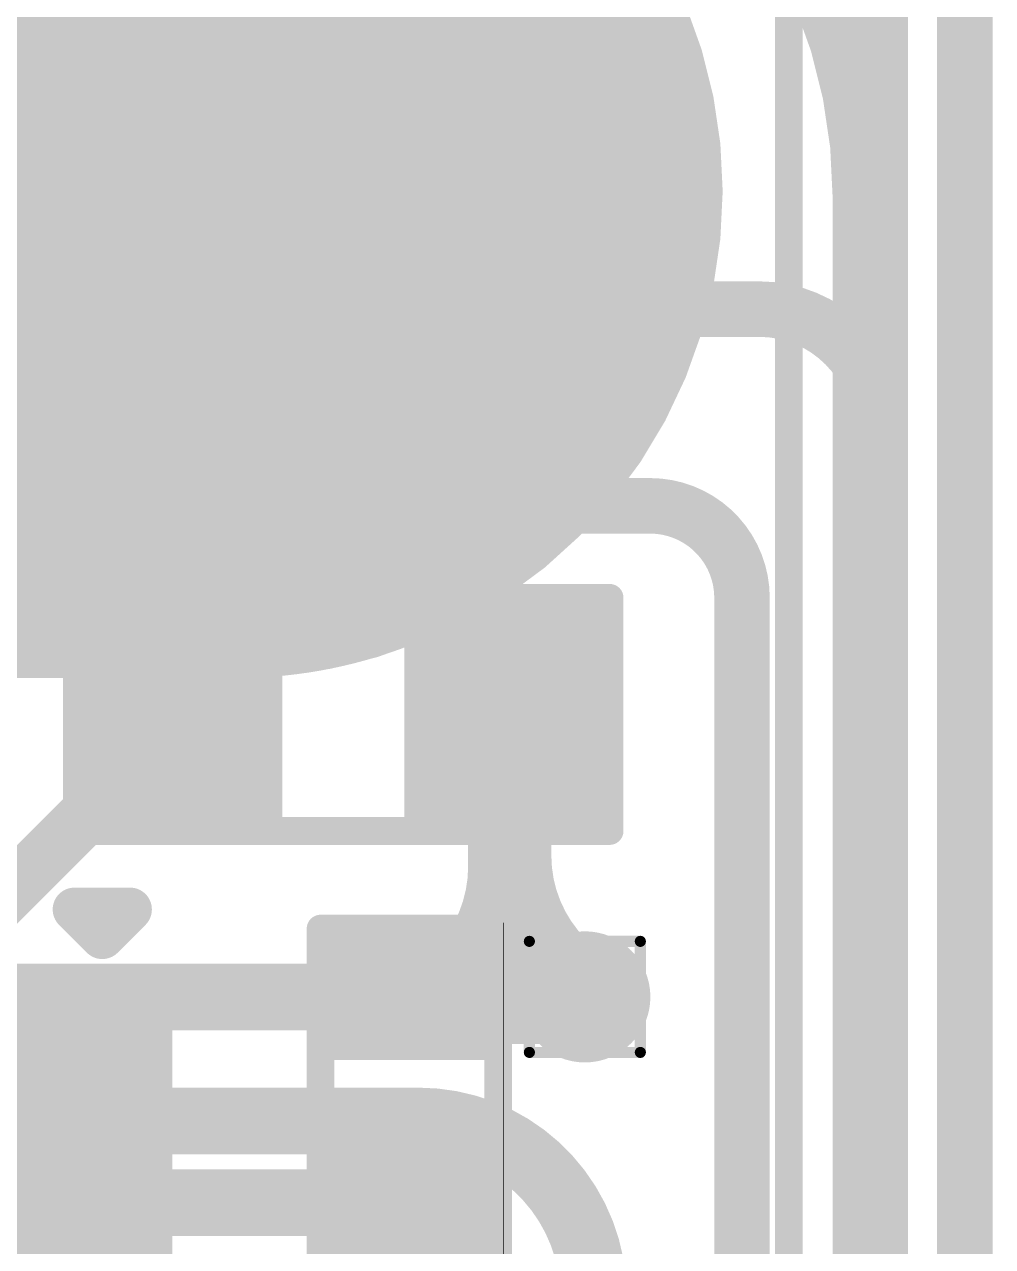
# Model space of a CAD drawing. Header units: inches. Extents: x 3 to 457, y -41 to 239.
# Drawn here: x 112.21 to 116.65, y 8.44 to 14.03 of the extents above; entities that cross this region are included whole.
import ezdxf

# ---------------------------------------------------------------- set-up
doc = ezdxf.new("R2010")
doc.units = ezdxf.units.IN
for name, color, linetype in [('Board Outline', 216, 'Continuous'), ('Bottom Layer', 5, 'Continuous'), ('Bottom Overlay', 54, 'Continuous'), ('Bottom Paste', 16, 'Continuous'), ('Bottom Solder', 6, 'Continuous'), ('Drill Drawing', 1, 'Continuous'), ('Fabrication', 76, 'Continuous'), ('Top Layer', 1, 'Continuous'), ('Top Overlay', 2, 'Continuous'), ('Top Paste', 8, 'Continuous'), ('Top Solder', 216, 'Continuous'), ('Via Holes', 16, 'Continuous')]:
    doc.layers.add(name, color=color, linetype=linetype)

# ---------------------------------------------------------------- blocks, each defined once
blk = doc.blocks.new('TSSOP_14_108')
at = {"layer": 'Top Layer'}
blk.add_hatch(color=1, dxfattribs=at).paths.add_polyline_path([(-3.65, 2.175), (-2.15, 2.175), (-2.15, 1.725), (-3.65, 1.725)])
at = {"layer": 'Top Paste'}
blk.add_hatch(color=8, dxfattribs=at).paths.add_polyline_path([(-3.65, 2.175), (-2.15, 2.175), (-2.15, 1.725), (-3.65, 1.725)])
at = {"layer": 'Top Solder'}
for points in [[(-3.7516, 2.2766), (-2.0484, 2.2766), (-2.0484, 1.6234), (-3.7516, 1.6234)], [(-3.7516, 1.6266), (-2.0484, 1.6266), (-2.0484, 0.9734), (-3.7516, 0.9734)]]:
    blk.add_hatch(color=216, dxfattribs=at).paths.add_polyline_path(points)
at = {"layer": 'Top Overlay'}
for points in [[(-4.0112, 1.8288, 0.2, 0.2, 0), (-4.0112, 2.0828, 0.2, 0.2, 0)], [(-3.8842, 1.9558, 0.2, 0.2, 0), (-4.0112, 2.0828, 0.2, 0.2, 0)], [(-4.0112, 1.8288, 0.2, 0.2, 0), (-3.8842, 1.9558, 0.2, 0.2, 0)]]:
    blk.add_lwpolyline(points, format="xyseb", dxfattribs=at)
for points in [[(-4.0612, 2.0828, 0.1, 0.1, 1), (-3.9612, 2.0828, 0.1, 0.1, 1)], [(-4.0612, 2.0828, 0.1, 0.1, 1), (-3.9612, 2.0828, 0.1, 0.1, 1)], [(-3.9342, 1.9558, 0.1, 0.1, 1), (-3.8342, 1.9558, 0.1, 0.1, 1)], [(-3.9342, 1.9558, 0.1, 0.1, 1), (-3.8342, 1.9558, 0.1, 0.1, 1)], [(-4.0612, 1.8288, 0.1, 0.1, 1), (-3.9612, 1.8288, 0.1, 0.1, 1)], [(-4.0612, 1.8288, 0.1, 0.1, 1), (-3.9612, 1.8288, 0.1, 0.1, 1)]]:
    blk.add_lwpolyline(points, format="xyseb", close=True, dxfattribs=at)
blk = doc.blocks.new('R___0402_180')
at = {"layer": 'Top Layer'}
for points in [[(-0.6985, -0.3175), (-0.6985, 0.3175), (-0.2413, 0.3175), (-0.2413, -0.3175)], [(0.2413, -0.3175), (0.2413, 0.3175), (0.6985, 0.3175), (0.6985, -0.3175)]]:
    blk.add_hatch(color=1, dxfattribs=at).paths.add_polyline_path(points)
at = {"layer": 'Top Paste'}
for points in [[(-0.6985, -0.3175), (-0.6985, 0.3175), (-0.2413, 0.3175), (-0.2413, -0.3175)], [(0.2413, -0.3175), (0.2413, 0.3175), (0.6985, 0.3175), (0.6985, -0.3175)]]:
    blk.add_hatch(color=8, dxfattribs=at).paths.add_polyline_path(points)
at = {"layer": 'Top Solder'}
for points in [[(-0.7535, -0.3725), (-0.7535, 0.3725), (-0.1863, 0.3725), (-0.1863, -0.3725)], [(0.1863, -0.3725), (0.1863, 0.3725), (0.7535, 0.3725), (0.7535, -0.3725)]]:
    blk.add_hatch(color=216, dxfattribs=at).paths.add_polyline_path(points)
at = {"layer": 'Top Overlay'}
for points in [[(-0.7874, 0.4064, 0.127, 0.127, 0), (0.7874, 0.4064, 0.127, 0.127, 0)], [(-0.7874, 0.4064, 0.127, 0.127, 0), (-0.7874, -0.4064, 0.127, 0.127, 0)], [(0.7874, 0.4064, 0.127, 0.127, 0), (0.7874, -0.4064, 0.127, 0.127, 0)], [(-0.7874, -0.4064, 0.127, 0.127, 0), (0.7874, -0.4064, 0.127, 0.127, 0)], [(-0.8128, -0.4318, 0.00323, 0.00323, 0), (0.8128, -0.4318, 0.00323, 0.00323, 0)]]:
    blk.add_lwpolyline(points, format="xyseb", dxfattribs=at)
for points in [[(-0.8191, 0.4064, 0.0635, 0.0635, 1), (-0.7556, 0.4064, 0.0635, 0.0635, 1)], [(-0.8191, 0.4064, 0.0635, 0.0635, 1), (-0.7556, 0.4064, 0.0635, 0.0635, 1)], [(0.7556, 0.4064, 0.0635, 0.0635, 1), (0.8191, 0.4064, 0.0635, 0.0635, 1)], [(0.7556, 0.4064, 0.0635, 0.0635, 1), (0.8191, 0.4064, 0.0635, 0.0635, 1)], [(-0.8191, -0.4064, 0.0635, 0.0635, 1), (-0.7556, -0.4064, 0.0635, 0.0635, 1)], [(-0.8191, -0.4064, 0.0635, 0.0635, 1), (-0.7556, -0.4064, 0.0635, 0.0635, 1)], [(0.7556, -0.4064, 0.0635, 0.0635, 1), (0.8191, -0.4064, 0.0635, 0.0635, 1)], [(0.7556, -0.4064, 0.0635, 0.0635, 1), (0.8191, -0.4064, 0.0635, 0.0635, 1)], [(-0.8136, -0.4318, 0.00161, 0.00161, 1), (-0.812, -0.4318, 0.00161, 0.00161, 1)], [(0.812, -0.4318, 0.00161, 0.00161, 1), (0.8136, -0.4318, 0.00161, 0.00161, 1)]]:
    blk.add_lwpolyline(points, format="xyseb", close=True, dxfattribs=at)
blk = doc.blocks.new('R___0603_186')
at = {"layer": 'Top Layer'}
for points in [[(-0.381, 0.4445), (-0.381, -0.4445), (-1.143, -0.4445), (-1.143, 0.4445)], [(1.143, 0.4445), (1.143, -0.4445), (0.381, -0.4445), (0.381, 0.4445)]]:
    blk.add_hatch(color=1, dxfattribs=at).paths.add_polyline_path(points)
at = {"layer": 'Top Paste'}
for points in [[(-0.381, 0.4445), (-0.381, -0.4445), (-1.143, -0.4445), (-1.143, 0.4445)], [(1.143, 0.4445), (1.143, -0.4445), (0.381, -0.4445), (0.381, 0.4445)]]:
    blk.add_hatch(color=8, dxfattribs=at).paths.add_polyline_path(points)
at = {"layer": 'Top Solder'}
for points in [[(-0.2794, 0.5461), (-0.2794, -0.5461), (-1.2446, -0.5461), (-1.2446, 0.5461)], [(1.2446, 0.5461), (1.2446, -0.5461), (0.2794, -0.5461), (0.2794, 0.5461)]]:
    blk.add_hatch(color=216, dxfattribs=at).paths.add_polyline_path(points)
at = {"layer": 'Top Overlay'}
for points in [[(-1.2192, -0.5334, 0.127, 0.127, 0), (-1.2192, 0.5334, 0.127, 0.127, 0)], [(-1.2192, 0.5334, 0.127, 0.127, 0), (1.2192, 0.5334, 0.127, 0.127, 0)], [(1.2192, -0.5334, 0.127, 0.127, 0), (1.2192, 0.5334, 0.127, 0.127, 0)], [(-1.2192, -0.5334, 0.127, 0.127, 0), (1.2192, -0.5334, 0.127, 0.127, 0)]]:
    blk.add_lwpolyline(points, format="xyseb", dxfattribs=at)
for points in [[(-1.25095, 0.5334, 0.0635, 0.0635, 1), (-1.18745, 0.5334, 0.0635, 0.0635, 1)], [(-1.25095, 0.5334, 0.0635, 0.0635, 1), (-1.18745, 0.5334, 0.0635, 0.0635, 1)], [(1.18745, 0.5334, 0.0635, 0.0635, 1), (1.25095, 0.5334, 0.0635, 0.0635, 1)], [(1.18745, 0.5334, 0.0635, 0.0635, 1), (1.25095, 0.5334, 0.0635, 0.0635, 1)], [(-1.25095, -0.5334, 0.0635, 0.0635, 1), (-1.18745, -0.5334, 0.0635, 0.0635, 1)], [(-1.25095, -0.5334, 0.0635, 0.0635, 1), (-1.18745, -0.5334, 0.0635, 0.0635, 1)], [(1.18745, -0.5334, 0.0635, 0.0635, 1), (1.25095, -0.5334, 0.0635, 0.0635, 1)], [(1.18745, -0.5334, 0.0635, 0.0635, 1), (1.25095, -0.5334, 0.0635, 0.0635, 1)]]:
    blk.add_lwpolyline(points, format="xyseb", close=True, dxfattribs=at)
blk = doc.blocks.new('EMG_ELECTRODE_4_____B_237')
at = {"layer": 'Bottom Layer'}
h = blk.add_hatch(color=5, dxfattribs=at)
edge = h.paths.add_edge_path()
edge.add_arc((-3.15, 10), 2.1, 90, 270)
edge.add_line((-3.15, 7.9), (3.15, 7.9))
edge.add_arc((3.15, 10), 2.1, 270, 450)
edge.add_line((3.15, 12.1), (-3.15, 12.1))
at = {"layer": 'Bottom Paste'}
h = blk.add_hatch(color=16, dxfattribs=at)
edge = h.paths.add_edge_path()
edge.add_arc((-3.15, 10), 2.1, 90, 270)
edge.add_line((-3.15, 7.9), (3.15, 7.9))
edge.add_arc((3.15, 10), 2.1, 270, 450)
edge.add_line((3.15, 12.1), (-3.15, 12.1))
at = {"layer": 'Bottom Solder'}
h = blk.add_hatch(color=6, dxfattribs=at)
edge = h.paths.add_edge_path()
edge.add_arc((-3.15, 10), 2.2016, 90, 270)
edge.add_line((-3.15, 7.7984), (3.15, 7.7984))
edge.add_arc((3.15, 10), 2.2016, 270, 450)
edge.add_line((3.15, 12.2016), (-3.15, 12.2016))
at = {"layer": 'Bottom Overlay'}
blk.add_lwpolyline([(5.6832, -21.0042, 0.127, 0.127, 0), (5.6832, 20.9529, 0.127, 0.127, 0)], format="xyseb", dxfattribs=at)
blk = doc.blocks.new('C___0603_272')
at = {"layer": 'Top Layer'}
for points in [[(-0.381, 0.4445), (-0.381, -0.4445), (-1.143, -0.4445), (-1.143, 0.4445)], [(1.143, 0.4445), (1.143, -0.4445), (0.381, -0.4445), (0.381, 0.4445)]]:
    blk.add_hatch(color=1, dxfattribs=at).paths.add_polyline_path(points)
at = {"layer": 'Top Paste'}
for points in [[(-0.381, 0.4445), (-0.381, -0.4445), (-1.143, -0.4445), (-1.143, 0.4445)], [(1.143, 0.4445), (1.143, -0.4445), (0.381, -0.4445), (0.381, 0.4445)]]:
    blk.add_hatch(color=8, dxfattribs=at).paths.add_polyline_path(points)
at = {"layer": 'Top Solder'}
for points in [[(-0.321, 0.5045), (-0.321, -0.5045), (-1.203, -0.5045), (-1.203, 0.5045)], [(1.203, 0.5045), (1.203, -0.5045), (0.321, -0.5045), (0.321, 0.5045)]]:
    blk.add_hatch(color=216, dxfattribs=at).paths.add_polyline_path(points)
at = {"layer": 'Top Overlay'}
for points in [[(-0.4572, 0.5334, 0.127, 0.127, 0), (-1.2446, 0.5334, 0.127, 0.127, 0)], [(-1.2446, 0.5334, 0.127, 0.127, 0), (-1.2446, -0.5334, 0.127, 0.127, 0)], [(1.2446, 0.5334, 0.127, 0.127, 0), (0.4572, 0.5334, 0.127, 0.127, 0)], [(1.2446, 0.5334, 0.127, 0.127, 0), (1.2446, -0.5334, 0.127, 0.127, 0)], [(-0.4572, -0.5334, 0.127, 0.127, 0), (-1.2446, -0.5334, 0.127, 0.127, 0)], [(1.2446, -0.5334, 0.127, 0.127, 0), (0.4572, -0.5334, 0.127, 0.127, 0)]]:
    blk.add_lwpolyline(points, format="xyseb", dxfattribs=at)
for points in [[(-1.2764, 0.5334, 0.0635, 0.0635, 1), (-1.2128, 0.5334, 0.0635, 0.0635, 1)], [(-1.2764, 0.5334, 0.0635, 0.0635, 1), (-1.2128, 0.5334, 0.0635, 0.0635, 1)], [(-0.4889, 0.5334, 0.0635, 0.0635, 1), (-0.4254, 0.5334, 0.0635, 0.0635, 1)], [(0.4254, 0.5334, 0.0635, 0.0635, 1), (0.4889, 0.5334, 0.0635, 0.0635, 1)], [(1.2128, 0.5334, 0.0635, 0.0635, 1), (1.2764, 0.5334, 0.0635, 0.0635, 1)], [(1.2128, 0.5334, 0.0635, 0.0635, 1), (1.2764, 0.5334, 0.0635, 0.0635, 1)], [(-1.2764, -0.5334, 0.0635, 0.0635, 1), (-1.2128, -0.5334, 0.0635, 0.0635, 1)], [(-1.2764, -0.5334, 0.0635, 0.0635, 1), (-1.2128, -0.5334, 0.0635, 0.0635, 1)], [(-0.4889, -0.5334, 0.0635, 0.0635, 1), (-0.4254, -0.5334, 0.0635, 0.0635, 1)], [(0.4254, -0.5334, 0.0635, 0.0635, 1), (0.4889, -0.5334, 0.0635, 0.0635, 1)], [(1.2128, -0.5334, 0.0635, 0.0635, 1), (1.2764, -0.5334, 0.0635, 0.0635, 1)], [(1.2128, -0.5334, 0.0635, 0.0635, 1), (1.2764, -0.5334, 0.0635, 0.0635, 1)]]:
    blk.add_lwpolyline(points, format="xyseb", close=True, dxfattribs=at)

msp = doc.modelspace()

# ---------------------------------------------------------------- hatches: boundary and pattern name
at = {"layer": 'Bottom Layer'}
h = msp.add_hatch(color=5, dxfattribs=at)
edge = h.paths.add_edge_path()
edge.add_arc((114.7793, 9.5846), 0.3, 0, 360)
at = {"layer": 'Top Layer'}
h = msp.add_hatch(color=1, dxfattribs=at)
edge = h.paths.add_edge_path()
edge.add_arc((114.7793, 9.5846), 0.3, 0, 360)
at = {"layer": 'Via Holes'}
h = msp.add_hatch(color=7, dxfattribs=at)
edge = h.paths.add_edge_path()
edge.add_arc((114.7793, 9.5846), 0.15, 0, 360)

# ---------------------------------------------------------------- linework, layer by layer
at = {"layer": 'Board Outline'}
msp.add_lwpolyline([(116.5187, 24.1726, 0.127, 0.127, 0), (116.5187, -17.7088, 0.127, 0.127, 0)], format="xyseb", dxfattribs=at)
at = {"layer": 'Bottom Layer'}
for points in [[(115.3488, 14.9761, 0.3048, 0.3048, -0.198912), (116.0659, 13.2448, 0.3048, 0.3048, 0)], [(116.0659, -0.8881, 0.3048, 0.3048, 0), (116.0659, 13.2448, 0.3048, 0.3048, 0)], [(109.1324, 9.5846, 0.3048, 0.3048, 0), (114.7793, 9.5846, 0.3048, 0.3048, 0)], [(109.0704, 9.017, 0.3048, 0.3048, 0), (114.018, 9.017, 0.3048, 0.3048, 0)], [(114.018, 9.017, 0.3048, 0.3048, -0.414214), (114.8187, 8.2164, 0.3048, 0.3048, 0)]]:
    msp.add_lwpolyline(points, format="xyseb", dxfattribs=at)
for points in [[(115.9897, 13.2448, 0.1524, 0.1524, 1), (116.1421, 13.2448, 0.1524, 0.1524, 1)], [(115.9897, 13.2448, 0.1524, 0.1524, 1), (116.1421, 13.2448, 0.1524, 0.1524, 1)], [(114.7031, 9.5846, 0.1524, 0.1524, 1), (114.8555, 9.5846, 0.1524, 0.1524, 1)], [(113.9418, 9.017, 0.1524, 0.1524, 1), (114.0942, 9.017, 0.1524, 0.1524, 1)], [(113.9418, 9.017, 0.1524, 0.1524, 1), (114.0942, 9.017, 0.1524, 0.1524, 1)]]:
    msp.add_lwpolyline(points, format="xyseb", close=True, dxfattribs=at)
at = {"layer": 'Drill Drawing'}
for points in [[(114.5253, 9.8386, 0.0508, 0.0508, 0), (115.0333, 9.8386, 0.0508, 0.0508, 0)], [(114.5253, 9.3306, 0.0508, 0.0508, 0), (114.5253, 9.8386, 0.0508, 0.0508, 0)], [(115.0333, 9.3306, 0.0508, 0.0508, 0), (115.0333, 9.8386, 0.0508, 0.0508, 0)], [(114.5253, 9.3306, 0.0508, 0.0508, 0), (115.0333, 9.3306, 0.0508, 0.0508, 0)]]:
    msp.add_lwpolyline(points, format="xyseb", dxfattribs=at)
for points in [[(114.5126, 9.8386, 0.0254, 0.0254, 1), (114.538, 9.8386, 0.0254, 0.0254, 1)], [(114.5126, 9.8386, 0.0254, 0.0254, 1), (114.538, 9.8386, 0.0254, 0.0254, 1)], [(115.0206, 9.8386, 0.0254, 0.0254, 1), (115.046, 9.8386, 0.0254, 0.0254, 1)], [(115.0206, 9.8386, 0.0254, 0.0254, 1), (115.046, 9.8386, 0.0254, 0.0254, 1)], [(114.5126, 9.3306, 0.0254, 0.0254, 1), (114.538, 9.3306, 0.0254, 0.0254, 1)], [(114.5126, 9.3306, 0.0254, 0.0254, 1), (114.538, 9.3306, 0.0254, 0.0254, 1)], [(115.0206, 9.3306, 0.0254, 0.0254, 1), (115.046, 9.3306, 0.0254, 0.0254, 1)], [(115.0206, 9.3306, 0.0254, 0.0254, 1), (115.046, 9.3306, 0.0254, 0.0254, 1)]]:
    msp.add_lwpolyline(points, format="xyseb", close=True, dxfattribs=at)
at = {"layer": 'Fabrication'}
for points in [[(116.5187, 24.1726, 0.254, 0.254, 0), (116.5187, -17.7088, 0.254, 0.254, 0)], [(114.6682, 14.7553, 0.254, 0.254, -0.198912), (115.2833, 13.2704, 0.254, 0.254, 0)], [(115.2833, 13.2704, 0.254, 0.254, -0.198912), (114.6682, 11.7854, 0.254, 0.254, 0)], [(114.6682, 11.7854, 0.254, 0.254, -0.198912), (113.1833, 11.1704, 0.254, 0.254, 0)], [(106.8753, 11.1704, 0.254, 0.254, 0), (113.1833, 11.1704, 0.254, 0.254, 0)]]:
    msp.add_lwpolyline(points, format="xyseb", dxfattribs=at)
for points in [[(115.2198, 13.2704, 0.127, 0.127, 1), (115.3468, 13.2704, 0.127, 0.127, 1)], [(115.2198, 13.2704, 0.127, 0.127, 1), (115.3468, 13.2704, 0.127, 0.127, 1)], [(114.6047, 11.7854, 0.127, 0.127, 1), (114.7317, 11.7854, 0.127, 0.127, 1)], [(114.6047, 11.7854, 0.127, 0.127, 1), (114.7317, 11.7854, 0.127, 0.127, 1)], [(113.1198, 11.1704, 0.127, 0.127, 1), (113.2468, 11.1704, 0.127, 0.127, 1)], [(113.1198, 11.1704, 0.127, 0.127, 1), (113.2468, 11.1704, 0.127, 0.127, 1)]]:
    msp.add_lwpolyline(points, format="xyseb", close=True, dxfattribs=at)
at = {"layer": 'Top Layer'}
for points in [[(112.9114, 12.7311, 0.381, 0.381, 0), (112.9114, 16.632, 0.381, 0.381, 0)], [(116.1313, 12.1781, 0.254, 0.254, 0), (116.1313, 16.5129, 0.254, 0.254, 0)], [(112.9114, 12.1781, 0.254, 0.254, 0), (112.9114, 12.7311, 0.254, 0.254, 0)], [(114.4354, 12.7311, 0.254, 0.254, 0), (115.5782, 12.7311, 0.254, 0.254, 0)], [(115.5782, 12.7311, 0.254, 0.254, -0.000536), (115.5794, 12.7311, 0.254, 0.254, 0)], [(115.5794, 12.7311, 0.254, 0.254, -0.413586), (116.1313, 12.1781, 0.254, 0.254, 0)], [(112.9114, 12.1781, 0.254, 0.254, -0.414214), (112.5644, 11.8312, 0.254, 0.254, 0)], [(113.2583, 11.8312, 0.254, 0.254, -0.414214), (112.9114, 12.1781, 0.254, 0.254, 0)], [(116.1313, -0.3063, 0.254, 0.254, 0), (116.1313, 12.1781, 0.254, 0.254, 0)], [(111.1115, 11.8312, 0.254, 0.254, 0), (112.5644, 11.8312, 0.254, 0.254, 0)], [(112.5644, 11.8312, 0.254, 0.254, 0), (113.2583, 11.8312, 0.254, 0.254, 0)], [(113.2583, 11.8312, 0.254, 0.254, 0), (115.0779, 11.8312, 0.254, 0.254, 0)], [(115.0779, 11.8312, 0.254, 0.254, -0.414214), (115.4988, 11.4103, 0.254, 0.254, 0)], [(115.4988, 1.9695, 0.254, 0.254, 0), (115.4988, 11.4103, 0.254, 0.254, 0)], [(114.4354, 9.5846, 0.381, 0.381, 0), (114.4354, 10.8769, 0.381, 0.381, 0)], [(112.0627, 9.9815, 0.254, 0.254, 0), (112.5998, 10.5185, 0.254, 0.254, 0)], [(114.6491, 9.7148, 0.381, 0.381, -0.198912), (114.4354, 10.2308, 0.381, 0.381, 0)], [(114.4354, 10.18, 0.381, 0.381, -0.198912), (114.2216, 9.664, 0.381, 0.381, 0)], [(113.9761, 9.5795, 0.381, 0.381, 0), (114.4354, 9.5795, 0.381, 0.381, 0)], [(114.2438, 9.5592, 0.381, 0.381, 0), (114.7031, 9.5592, 0.381, 0.381, 0)], [(112.637, 8.6435, 0.3048, 0.3048, 0), (113.8707, 8.6435, 0.3048, 0.3048, 0)], [(113.9761, 7.7264, 0.3048, 0.3048, 0), (113.9761, 8.6397, 0.3048, 0.3048, 0)]]:
    msp.add_lwpolyline(points, format="xyseb", dxfattribs=at)
for points in [[(112.8161, 12.7311, 0.1905, 0.1905, 1), (113.0066, 12.7311, 0.1905, 0.1905, 1)], [(112.8479, 12.7311, 0.127, 0.127, 1), (112.9749, 12.7311, 0.127, 0.127, 1)], [(114.3719, 12.7311, 0.127, 0.127, 1), (114.4989, 12.7311, 0.127, 0.127, 1)], [(115.5147, 12.7311, 0.127, 0.127, 1), (115.6417, 12.7311, 0.127, 0.127, 1)], [(115.5147, 12.7311, 0.127, 0.127, 1), (115.6417, 12.7311, 0.127, 0.127, 1)], [(115.5159, 12.7311, 0.127, 0.127, 1), (115.6429, 12.7311, 0.127, 0.127, 1)], [(115.5159, 12.7311, 0.127, 0.127, 1), (115.6429, 12.7311, 0.127, 0.127, 1)], [(112.8479, 12.1781, 0.127, 0.127, 1), (112.9749, 12.1781, 0.127, 0.127, 1)], [(112.8479, 12.1781, 0.127, 0.127, 1), (112.9749, 12.1781, 0.127, 0.127, 1)], [(112.8479, 12.1781, 0.127, 0.127, 1), (112.9749, 12.1781, 0.127, 0.127, 1)], [(116.0678, 12.1781, 0.127, 0.127, 1), (116.1948, 12.1781, 0.127, 0.127, 1)], [(116.0678, 12.1781, 0.127, 0.127, 1), (116.1948, 12.1781, 0.127, 0.127, 1)], [(116.0678, 12.1781, 0.127, 0.127, 1), (116.1948, 12.1781, 0.127, 0.127, 1)], [(112.5009, 11.8312, 0.127, 0.127, 1), (112.6279, 11.8312, 0.127, 0.127, 1)], [(112.5009, 11.8312, 0.127, 0.127, 1), (112.6279, 11.8312, 0.127, 0.127, 1)], [(112.5009, 11.8312, 0.127, 0.127, 1), (112.6279, 11.8312, 0.127, 0.127, 1)], [(113.1948, 11.8312, 0.127, 0.127, 1), (113.3218, 11.8312, 0.127, 0.127, 1)], [(113.1948, 11.8312, 0.127, 0.127, 1), (113.3218, 11.8312, 0.127, 0.127, 1)], [(113.1948, 11.8312, 0.127, 0.127, 1), (113.3218, 11.8312, 0.127, 0.127, 1)], [(115.0144, 11.8312, 0.127, 0.127, 1), (115.1414, 11.8312, 0.127, 0.127, 1)], [(115.0144, 11.8312, 0.127, 0.127, 1), (115.1414, 11.8312, 0.127, 0.127, 1)], [(115.4353, 11.4103, 0.127, 0.127, 1), (115.5623, 11.4103, 0.127, 0.127, 1)], [(115.4353, 11.4103, 0.127, 0.127, 1), (115.5623, 11.4103, 0.127, 0.127, 1)], [(114.3401, 10.8769, 0.1905, 0.1905, 1), (114.5306, 10.8769, 0.1905, 0.1905, 1)], [(112.5363, 10.5185, 0.127, 0.127, 1), (112.6633, 10.5185, 0.127, 0.127, 1)], [(114.3401, 10.2308, 0.1905, 0.1905, 1), (114.5306, 10.2308, 0.1905, 0.1905, 1)], [(114.3401, 10.18, 0.1905, 0.1905, 1), (114.5306, 10.18, 0.1905, 0.1905, 1)], [(114.5539, 9.7148, 0.1905, 0.1905, 1), (114.7444, 9.7148, 0.1905, 0.1905, 1)], [(114.1264, 9.664, 0.1905, 0.1905, 1), (114.3169, 9.664, 0.1905, 0.1905, 1)], [(113.8808, 9.5795, 0.1905, 0.1905, 1), (114.0713, 9.5795, 0.1905, 0.1905, 1)], [(114.1485, 9.5592, 0.1905, 0.1905, 1), (114.339, 9.5592, 0.1905, 0.1905, 1)], [(114.3401, 9.5846, 0.1905, 0.1905, 1), (114.5306, 9.5846, 0.1905, 0.1905, 1)], [(114.3401, 9.5795, 0.1905, 0.1905, 1), (114.5306, 9.5795, 0.1905, 0.1905, 1)], [(114.6078, 9.5592, 0.1905, 0.1905, 1), (114.7983, 9.5592, 0.1905, 0.1905, 1)], [(112.5608, 8.6435, 0.1524, 0.1524, 1), (112.7132, 8.6435, 0.1524, 0.1524, 1)], [(113.7945, 8.6435, 0.1524, 0.1524, 1), (113.9469, 8.6435, 0.1524, 0.1524, 1)], [(113.8999, 8.6397, 0.1524, 0.1524, 1), (114.0523, 8.6397, 0.1524, 0.1524, 1)]]:
    msp.add_lwpolyline(points, format="xyseb", close=True, dxfattribs=at)

# ---------------------------------------------------------------- block references
for name, p in [('EMG_ELECTRODE_4_____B_237', (110.0293, 3.2447)), ('R___0603_186', (113.6734, 10.8769))]:
    msp.add_blockref(name, p)
for name, p, rotation in [('C___0603_272', (113.6586, 12.7311), 180), ('TSSOP_14_108', (110.6144, 5.9734), 270), ('R___0402_180', (113.9761, 9.1096), 90)]:
    msp.add_blockref(name, p, dxfattribs=dict(rotation=rotation))

doc.saveas('drawing.dxf')
